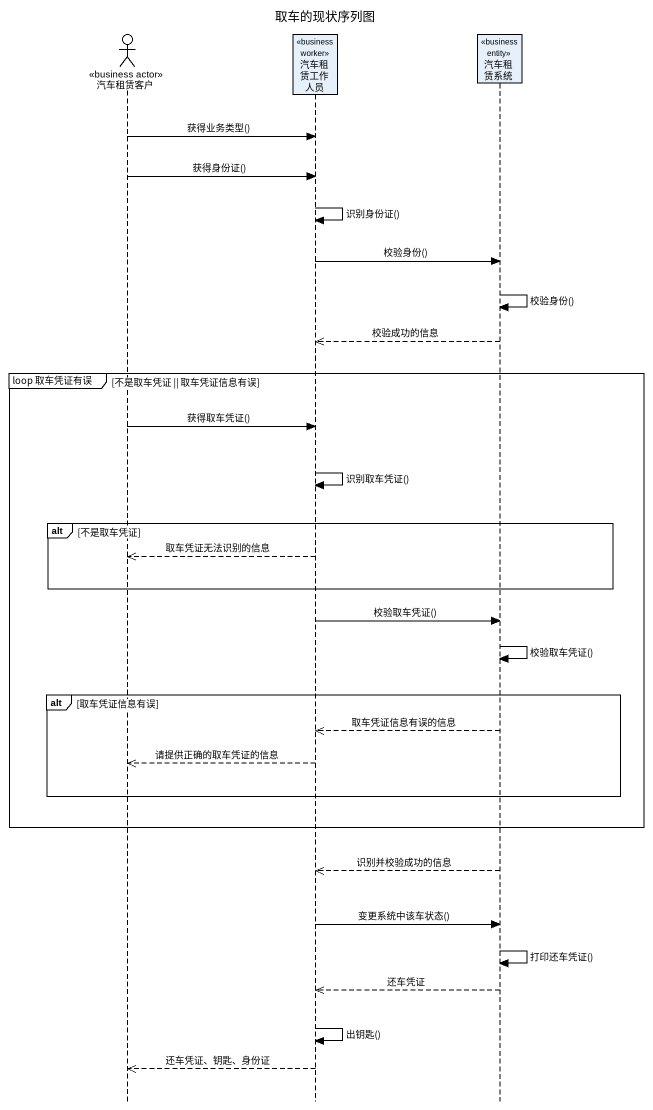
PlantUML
@startuml
title 取车的现状序列图
hide footbox
actor 汽车租赁客户 <<business actor>>
participant 汽车租赁工作人员 <<business worker>>
participant 汽车租赁系统 <<business entity>>

汽车租赁客户 -> 汽车租赁工作人员 : 获得业务类型()
汽车租赁客户 -> 汽车租赁工作人员 : 获得身份证()
汽车租赁工作人员 -> 汽车租赁工作人员 : 识别身份证()
汽车租赁工作人员 -> 汽车租赁系统 : 校验身份()
汽车租赁系统 -> 汽车租赁系统 : 校验身份()
汽车租赁系统 -->> 汽车租赁工作人员 : 校验成功的信息
group loop 取车凭证有误 [不是取车凭证 || 取车凭证信息有误]
  汽车租赁客户 -> 汽车租赁工作人员 : 获得取车凭证()
  汽车租赁工作人员 -> 汽车租赁工作人员 : 识别取车凭证()
  alt 不是取车凭证
    汽车租赁工作人员 -->> 汽车租赁客户 : 取车凭证无法识别的信息
  end
  汽车租赁工作人员 -> 汽车租赁系统 : 校验取车凭证()
  汽车租赁系统 -> 汽车租赁系统 : 校验取车凭证()
  alt 取车凭证信息有误
    汽车租赁系统 -->> 汽车租赁工作人员 : 取车凭证信息有误的信息
    汽车租赁工作人员 -->> 汽车租赁客户 : 请提供正确的取车凭证的信息
  end
end
汽车租赁系统 -->> 汽车租赁工作人员 : 识别并校验成功的信息
汽车租赁工作人员 -> 汽车租赁系统 : 变更系统中该车状态()
汽车租赁系统 -> 汽车租赁系统 : 打印还车凭证()
汽车租赁系统 -->> 汽车租赁工作人员 : 还车凭证
汽车租赁工作人员 -> 汽车租赁工作人员 : 出钥匙()
汽车租赁工作人员 -->> 汽车租赁客户 : 还车凭证、钥匙、身份证
@enduml
